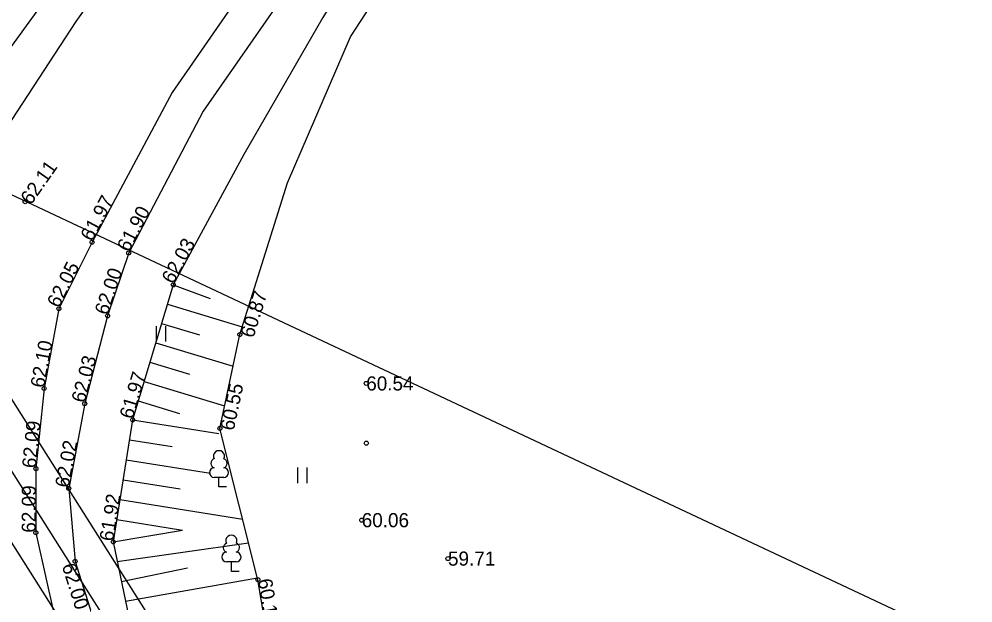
# Model space of a CAD drawing. Extents: x 643039 to 644433, y 6455517 to 6456148.
# Drawn here: x 643434.73 to 643481.95, y 6456081.39 to 6456110.27 of the extents above; entities that cross this region are included whole.
import ezdxf

# ---------------------------------------------------------------- set-up
doc = ezdxf.new("R2010")
doc.units = 0
for name, color, linetype in [('HALJASTUS', 7, 'Continuous'), ('KORGUS-EH2000', 7, 'Continuous'), ('KPOHULIIN', 7, 'Continuous'), ('MOOTPIIR', 7, 'Continuous'), ('PUU', 7, 'Continuous'), ('RELJEEF', 7, 'Continuous'), ('TEE', 7, 'Continuous')]:
    doc.layers.add(name, color=color, linetype=linetype)

msp = doc.modelspace()

# ---------------------------------------------------------------- linework, layer by layer
at = {"layer": 'HALJASTUS'}
for p, q in [((643441.533, 6456094.318), (643441.533, 6456095.079)), ((643441.988, 6456094.318), (643441.988, 6456095.079)), ((643448.533, 6456087.318), (643448.533, 6456088.079)), ((643448.988, 6456087.318), (643448.988, 6456088.079))]:
    msp.add_line(p, q, dxfattribs=at)
at = {"layer": 'KORGUS-EH2000'}
for centre in [(643435.027, 6456101.238), (643438.34, 6456099.233), (643440.154, 6456098.702), (643442.359, 6456097.121), (643436.696, 6456095.94), (643439.109, 6456095.588), (643445.657, 6456094.664), (643451.915, 6456092.245), (643435.965, 6456091.996), (643437.977, 6456091.248), (643440.348, 6456090.445), (643444.668, 6456090.02), (643451.919, 6456089.288), (643435.561, 6456088.03), (643437.183, 6456087.053), (643451.692, 6456085.481), (643435.554, 6456084.859), (643439.387, 6456084.407), (643455.963, 6456083.579), (643437.501, 6456083.439), (643446.55, 6456082.532)]:
    msp.add_circle(centre, 0.1, dxfattribs=at)
at = {"layer": 'KPOHULIIN'}
for points in [[(643424.375, 6456107.185), (643469.302, 6456036.254)], [(643422.803, 6456106.124), (643466.156, 6456037.679)], [(643421.274, 6456104.997), (643463.011, 6456039.104)]]:
    msp.add_lwpolyline(points, dxfattribs=at)
at = {"layer": 'MOOTPIIR'}
msp.add_lwpolyline([(643254.027, 6455825.608), (643379.387, 6456064.904), (643388.594, 6456081.774), (643413.818, 6456111.231), (643590.418, 6456028.265), (643318.074, 6455814.482)], close=True, dxfattribs=at)
at = {"layer": 'PUU'}
for p, q in [((643444.863, 6456087.596), (643444.383, 6456087.596)), ((643444.623, 6456087.121), (643444.623, 6456087.596)), ((643445.003, 6456087.121), (643444.623, 6456087.121)), ((643445.481, 6456083.417), (643445.001, 6456083.417)), ((643445.241, 6456082.942), (643445.241, 6456083.417)), ((643445.621, 6456082.942), (643445.241, 6456082.942))]:
    msp.add_line(p, q, dxfattribs=at)
for centre, radius, start, end in [((643444.623, 6456088.641), 0.277, 332.5799, 207.4201), ((643444.453, 6456088.294), 0.233, 109.0217, 253.1415), ((643444.793, 6456088.294), 0.233, 286.8508, 70.9859), ((643444.386, 6456087.833), 0.238, 90.0016, 269.3953), ((643444.86, 6456087.833), 0.238, 270.6047, 89.9984), ((643445.241, 6456084.462), 0.277, 332.5799, 207.4201), ((643445.071, 6456084.115), 0.233, 109.0217, 253.1415), ((643445.411, 6456084.115), 0.233, 286.8508, 70.9859), ((643445.004, 6456083.654), 0.238, 90.0016, 269.3953), ((643445.478, 6456083.654), 0.238, 270.6047, 89.9984)]:
    msp.add_arc(centre, radius, start, end, dxfattribs=at)
at = {"layer": 'RELJEEF'}
for points in [[(643472.508, 6456142.482), (643468.107, 6456136.276), (643462.92, 6456129.977), (643457.835, 6456123.273), (643454.11, 6456117.338), (643449.764, 6456110.347), (643445.855, 6456103.569), (643442.359, 6456097.121), (643440.348, 6456090.445), (643439.387, 6456084.407), (643440.423, 6456079.408), (643444.068, 6456075.936), (643451.373, 6456071.696), (643458.62, 6456068.071), (643465.715, 6456064.76), (643472.838, 6456061.944), (643480.371, 6456058.522)], [(643484.374, 6456063.18), (643474.434, 6456067.678), (643467.876, 6456069.611), (643460.96, 6456072.99), (643452.1, 6456076.956), (643447.019, 6456079.708), (643446.55, 6456082.532), (643444.668, 6456090.02), (643445.657, 6456094.664), (643448.018, 6456102.169), (643451.13, 6456109.388), (643455.554, 6456116.189), (643458.934, 6456121.647), (643464.357, 6456128.539), (643469.453, 6456134.557), (643474.65, 6456141.045)], [(643442.359, 6456097.121), (643444.182, 6456096.451)], [(643442.071, 6456096.163), (643445.777, 6456095.047)], [(643441.782, 6456095.206), (643443.657, 6456094.641)], [(643441.494, 6456094.248), (643445.323, 6456093.095)], [(643441.205, 6456093.291), (643443.16, 6456092.702)], [(643440.917, 6456092.333), (643444.905, 6456091.132)], [(643440.628, 6456091.376), (643442.662, 6456090.763)], [(643440.348, 6456090.445), (643444.614, 6456089.766)], [(643440.191, 6456089.457), (643442.298, 6456089.122)], [(643440.034, 6456088.47), (643444.197, 6456087.807)], [(643439.876, 6456087.482), (643442.704, 6456087.032)], [(643439.719, 6456086.495), (643445.797, 6456085.527)], [(643439.562, 6456085.507), (643442.812, 6456084.99)], [(643439.387, 6456084.407), (643442.812, 6456084.99)], [(643439.59, 6456083.428), (643446.091, 6456084.357)], [(643439.793, 6456082.449), (643443.066, 6456083.127)], [(643439.996, 6456081.469), (643446.524, 6456082.635)]]:
    msp.add_lwpolyline(points, dxfattribs=at)
at = {"layer": 'TEE'}
for points in [[(643409.381, 6456074.887), (643410.944, 6456076.213), (643413.086, 6456077.98), (643417.034, 6456084.539), (643421.434, 6456091.031), (643426.148, 6456097.421), (643430.747, 6456103.984), (643435.972, 6456111.136), (643440.482, 6456117.593), (643444.318, 6456122.936), (643445.405, 6456124.005), (643450.755, 6456130.054), (643455.955, 6456135.95), (643461.192, 6456142.053), (643466.115, 6456147.713)], [(643466.639, 6456147.293), (643461.708, 6456141.54), (643456.655, 6456135.245), (643451.766, 6456129.124), (643446.69, 6456122.907), (643442.004, 6456116.41), (643437.54, 6456110.149), (643432.761, 6456102.876), (643428.453, 6456096.258), (643424.099, 6456089.573), (643419.066, 6456083.345), (643414.799, 6456078.443), (643412.265, 6456076.688), (643409.381, 6456074.887), (643405.937, 6456073.604), (643402.582, 6456072.751), (643392.563, 6456072.359), (643384.79, 6456072.854), (643377.422, 6456073.347), (643373.4, 6456073.639), (643373.613, 6456075.693)], [(643470.921, 6456143.889), (643465.931, 6456137.928), (643460.836, 6456131.682), (643456.167, 6456125.736), (643451.164, 6456118.926), (643446.954, 6456113.372), (643442.3, 6456106.635), (643438.34, 6456099.233), (643436.696, 6456095.94), (643435.965, 6456091.996), (643435.561, 6456088.03), (643435.554, 6456084.859), (643436.448, 6456080.861), (643438.191, 6456077.92), (643440.314, 6456075.352), (643442.981, 6456072.878), (643450.322, 6456069.425), (643457.697, 6456066.302), (643464.874, 6456063.226), (643471.848, 6456060.2), (643479.531, 6456056.816)], [(643471.139, 6456143.65), (643466.514, 6456137.374), (643461.653, 6456131.155), (643457.195, 6456124.944), (643452.702, 6456118.866), (643448.498, 6456112.411), (643443.833, 6456105.715), (643440.154, 6456098.702), (643439.109, 6456095.588), (643437.977, 6456091.248), (643437.183, 6456087.053), (643437.501, 6456083.439), (643438.717, 6456079.584), (643440.788, 6456076.642), (643443.478, 6456073.903), (643450.634, 6456070.203), (643457.964, 6456067.025), (643465.276, 6456063.937), (643472.302, 6456060.946), (643479.796, 6456057.673)]]:
    msp.add_lwpolyline(points, dxfattribs=at)

# ---------------------------------------------------------------- texts
at = {"layer": 'KORGUS-EH2000'}
for s, rotation, p in [('62.11', 54.9644, (643435.314, 6456101.037)), ('61.97', 61.8536, (643438.34, 6456099.233)), ('61.90', 62.3186, (643440.154, 6456098.702)), ('62.03', 61.5342, (643442.359, 6456097.121)), ('62.05', 63.4698, (643436.696, 6456095.94)), ('62.00', 71.4492, (643439.109, 6456095.588)), ('60.87', 72.5369, (643446.325, 6456094.454)), ('62.10', 79.4997, (643435.965, 6456091.996)), ('62.03', 75.3813, (643437.977, 6456091.248)), ('61.97', 73.2362, (643440.348, 6456090.445)), ('60.55', 77.9777, (643445.353, 6456089.874)), ('62.09', 84.1836, (643435.561, 6456088.03)), ('62.02', 79.2822, (643437.183, 6456087.053)), ('62.09', 89.8735, (643435.554, 6456084.859)), ('61.92', 80.9567, (643439.387, 6456084.407)), ('62.00', 287.5071, (643436.833, 6456083.228)), ('60.15', 279.4294, (643446.55, 6456082.532))]:
    msp.add_text(s, height=0.7, rotation=rotation, dxfattribs=at).set_placement(p)
for s, p in [('60.54', (643451.915, 6456091.895)), ('60.06', (643451.692, 6456085.131)), ('59.71', (643455.963, 6456083.229))]:
    msp.add_text(s, height=0.7, dxfattribs=at).set_placement(p)

doc.saveas('drawing.dxf')
